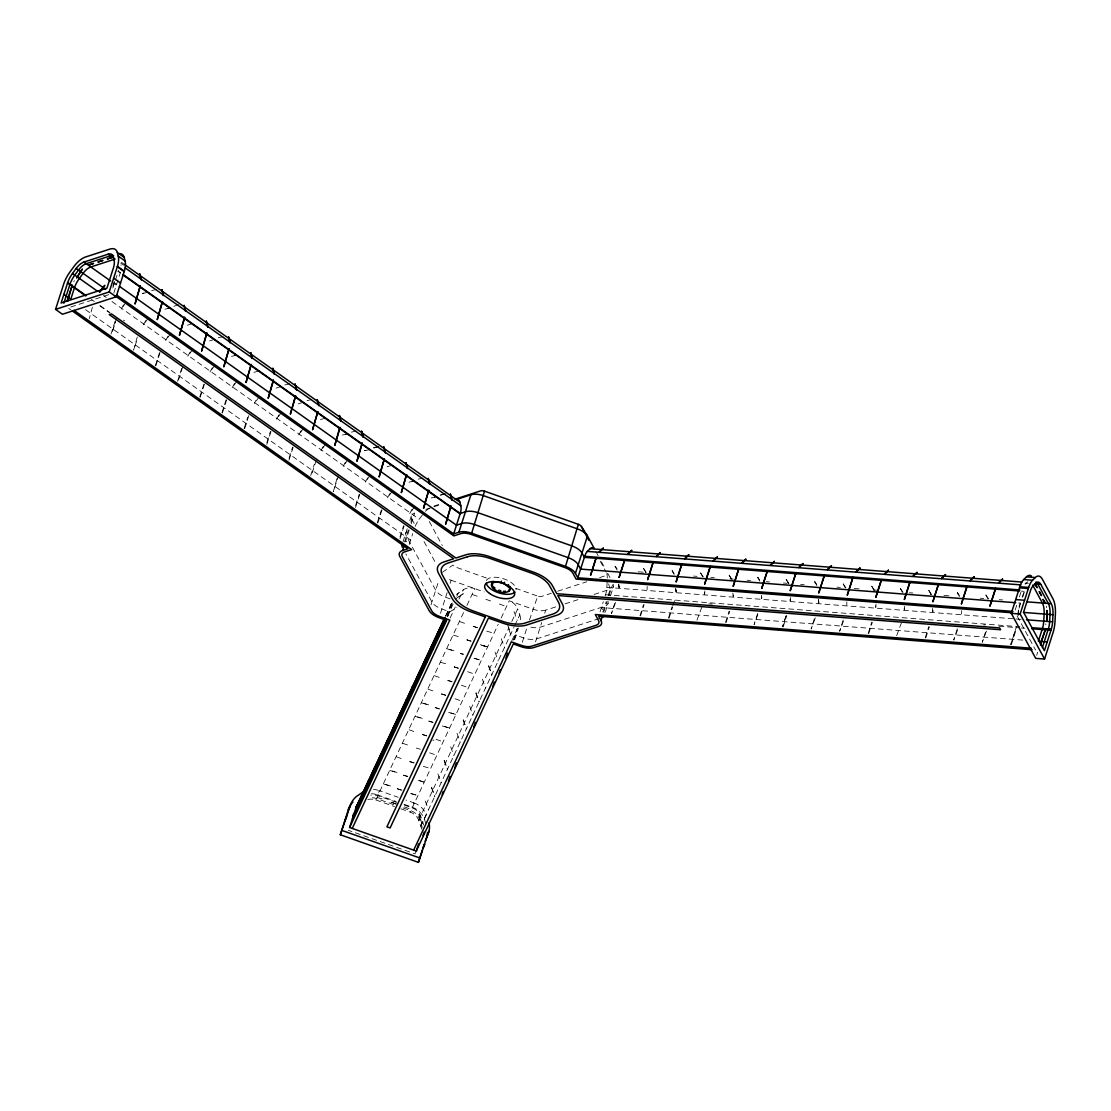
<?xml version="1.0" encoding="UTF-8"?>
<svg xmlns="http://www.w3.org/2000/svg" width="1111" height="1111" viewBox="0 0 1111 1111"><rect width="100%" height="100%" fill="white"/><g stroke="black" fill="none" stroke-linecap="round" stroke-linejoin="round"><path stroke-width="0.75" stroke-dasharray="5 3.75" d="M605.203 595.815L605.537 594.746A12.929 5.069 -85.6 0 0 606.842 587.372L607.231 580.261M618.66 584.261L619.063 587.663L619.313 584.247M618.716 584.205L619.133 587.608M647.185 586.469L647.06 589.76M675.71 588.663L676.113 592.08L676.363 588.649M675.766 588.608L676.182 592.01M704.888 590.858L704.638 594.274L704.305 590.816M732.829 593.01L733.177 596.482L733.413 593.066M761.354 595.218L761.702 598.69L761.938 595.26M790.463 597.468L790.227 600.884L789.879 597.426M818.335 599.69L818.751 603.092L818.988 599.676M818.404 599.621L818.807 603.037M846.86 601.898L846.749 605.189M876.037 604.078L875.801 607.495L875.454 604.037M904.562 606.287L904.326 609.703L903.979 606.245M932.504 608.439L932.851 611.911L933.087 608.495M961.432 614.05L961.626 610.689M1018.023 615.119L1018.509 608.3L1018.079 615.05M1018.676 615.105L1018.44 608.342L1020.023 603.44M113.822 293.026L120.488 272.209M92.394 307.15L89.255 318.663M112.864 286.152L114.405 281.361M112.808 288.082L114.947 281.666M115.461 280.069L118.544 270.473M110.989 334.064L115.1 321.273M116.586 318.413L111.961 332.786L115.641 321.579M151.693 290.582L156.776 289.416M137.278 337.008L133.639 350.118L137.32 338.897M173.871 306.317L178.552 304.65M155.373 365.519L159.47 352.729M155.832 365.838L160.956 349.868M177.566 381.24L181.662 368.463M178.538 379.976L183.148 365.588M218.256 337.772L223.339 336.591M199.744 396.974L203.855 384.184M200.202 397.294L205.341 381.323M221.936 412.695L226.047 399.918M222.394 413.014L227.533 397.044M244.128 428.429L247.725 417.236M244.67 428.721L249.711 412.764M284.833 384.948L289.915 383.767M266.834 442.553L270.417 431.374M266.779 444.469L270.959 431.665M307.011 400.682L312.149 399.349M289.027 458.274L292.61 447.094M288.971 460.204L293.151 447.4M310.691 475.605L314.288 464.426M316.288 459.954L311.247 475.897M351.395 432.137L356.478 430.957M336.994 478.549L333.342 491.659L338.48 475.675M373.588 447.858L378.268 446.205M355.589 505.463L359.186 494.27M355.534 507.38L359.728 494.576M377.268 522.781L381.365 510.005M377.809 523.087L382.851 507.13M399.974 536.919L403.557 525.725M399.918 538.835L404.098 526.031M403.001 541.807L407.32 528.364M409.806 520.615L411.306 515.976M404.487 541.987L408.362 529.919M410.848 522.184L411.834 519.087A13.943 6.652 17.8 0 1 414.681 513.018L411.195 523.864M409.209 530.058L405.446 541.793L410.653 540.099L84.95 309.261M409.251 544.432L412.736 533.613M440.15 495.034L445.233 493.867M430.999 604.856L438.678 580.928M377.379 797.559L384.295 799.503M383.712 784.047L390.572 786.144M440.484 613.341L447.136 592.621M450.108 583.331L451.108 580.234A13.943 6.652 17.8 0 1 446.789 578.289M390.044 770.52L396.905 772.617M396.433 756.841L403.168 759.216M402.765 743.315L409.501 745.689M409.112 729.788L415.833 732.177M447.122 616.272L450.955 604.856M415.389 716.428L422.249 718.525M448.052 616.022L452.566 601.954M421.736 702.902L428.596 704.999M396.405 803.795L390.891 802.17L396.224 804.225M428.11 689.223L434.845 691.597M397.169 788.796L402.737 790.268M434.457 675.696L441.178 678.085M403.515 775.284L407.723 776.27M440.734 662.337L447.65 664.281M414.07 762.743L409.89 761.604L413.889 763.188M447.08 648.81L453.941 650.907M416.236 748.078L420.402 749.217M453.455 635.131L460.315 637.228M426.735 735.704L422.569 734.552L426.555 736.135M459.801 621.605L466.523 623.993M428.86 721.192L433.068 722.178M435.193 707.665L439.414 708.651M404.348 806.933L411.084 809.308M472.467 594.566L479.202 596.94M445.747 695.125L441.581 693.986L445.567 695.569M410.639 793.56L417.542 795.504L410.681 793.407M452.08 681.612L447.914 680.46L451.899 682.043M458.412 668.086L454.246 666.933L458.232 668.516M423.36 766.354L430.221 768.451M460.537 653.574L463.412 654.087M429.693 752.827L436.429 755.216M471.092 641.033L466.926 639.894L470.911 641.478M436.026 739.315L442.761 741.69M477.424 627.521L473.258 626.368L477.244 627.951M423.833 782.13L417.028 779.88L423.888 781.977M442.317 725.941L449.177 728.038M448.65 712.415L455.51 714.526M485.924 599.315L492.659 601.704M455.038 698.736L461.773 701.124M461.371 685.223L468.106 687.598M467.703 671.697L474.439 674.071M473.994 658.323L480.91 660.267L474.05 658.17M487.243 646.755L480.327 644.811L487.187 646.908M486.715 631.131L493.576 633.228M499.394 604.078L506.116 606.453M513.657 639.797L517.254 628.618M513.782 639.839L517.379 628.34M514.712 639.589L518.462 627.923M522.295 642.269L526.975 627.673M529.447 620.007L537.724 596.135A4.222 2.014 17.8 0 0 541.599 596.44L551.278 593.302M535.544 641.811L541.724 622.535M544.709 613.244L545.709 610.147L556.986 606.495M600.037 611.897L603.315 601.69M617.063 568.915L615.063 566.277L617.119 570.318M602.842 612.119L606.217 601.606M608.203 595.413L610.189 589.219A13.943 6.652 17.8 0 0 613.55 584.455M604.106 612.578A13.943 6.652 17.8 0 0 603.801 611.925L607.092 601.648M609.05 595.538L612.536 584.705M605.273 612.092L608.106 603.301M610.592 595.552L613.564 586.261M615.619 602.481L611.425 613.619L614.98 602.37M646.283 572.415L643.588 568.485L645.644 572.526M639.964 615.827L643.505 604.578M640.547 615.869L644.144 604.69M674.113 573.318L672.113 570.693L674.169 574.734M668.489 618.035L672.03 606.773M672.586 605.245L674.71 600.495L673.183 605.287M669.072 618.077L672.669 606.898M700.597 573.054L703.332 576.817M696.972 620.16L701.708 607.495M729.122 575.262L731.857 579.025M725.539 622.438L729.094 611.189M726.122 622.479L729.719 611.3M759.688 579.942L757.688 577.303L759.743 581.345M757.619 613.383L754.063 624.646L758.244 613.508M788.907 583.428L786.213 579.511L788.268 583.539M786.144 615.591L782.547 626.771L786.171 615.661M783.172 626.896L786.769 615.702M816.738 584.344L814.738 581.706L816.793 585.747M815.293 617.91L811.113 629.048L814.669 617.799M843.221 584.067L845.957 587.844M843.193 619.994L839.638 631.256L843.818 620.119M871.746 586.275L874.44 590.205M868.163 633.451L871.718 622.202M868.746 633.506L872.343 622.313M900.271 588.483L903.021 592.246M896.688 635.659L901.382 622.924M931.546 594.454L928.852 590.524L930.907 594.566M925.213 637.867L928.768 626.604M925.81 637.908L929.393 626.729M959.362 595.357L957.376 592.732L959.432 596.774M957.293 628.812L953.738 640.075L957.918 628.923M985.846 595.093L988.596 598.857M986.443 631.131L982.263 642.269L985.818 631.02M1015.176 610.092L1017.495 602.856L1020.44 603.092M1019.37 596.996L1021.606 590.066M1022.064 597.051L1024.717 590.705L1022.703 597.163M1019.065 608.272L1020.606 603.481M1010.76 644.408L1016.398 626.826L1010.788 644.477M1011.385 644.519L1016.509 628.548M1036.688 655.309L1037.66 652.254M445.539 616.188L452.149 602.079M445.733 616.022L451.621 603.467M447.247 616.397L449.441 611.689L441.872 609.009A13.943 6.652 17.8 0 1 431.929 601.954L405.862 553.861M447.247 616.647L453.121 604.092M456.802 596.246L458.274 593.107L463.37 589.747A12.832 11.263 25.1 0 1 474.8 588.622L466.717 605.87M450.136 617.98L455.274 607.009M458.954 599.162L463.37 589.747M463.134 593.899L455.552 599.093M371.518 793.685A18.901 16.582 25.1 0 1 377.421 794.851L379.393 790.657L398.169 797.295M367.838 799.531A12.832 11.263 25.1 0 1 375.796 799.934L463.773 612.147M390.628 785.991L383.767 783.88M396.96 772.464L390.1 770.367M422.305 718.373L415.445 716.276M428.638 704.846L421.777 702.749M453.982 650.754L447.122 648.657M425.902 823.543L424.305 819.043A18.901 16.582 25.1 0 0 411.848 807.03L413.82 802.822L405.987 800.059M449.233 727.886L442.359 725.789M455.566 714.359L448.705 712.262M421.5 829.237A15.568 13.651 25.1 0 0 420.777 826.181L418.666 820.265A12.832 11.263 25.1 0 0 410.209 812.113L498.2 624.326M501.144 618.049L509.227 600.787L532.919 609.161A13.943 6.652 17.8 0 0 545.709 610.147M425.235 800.989L428.527 809.78M431.443 787.741L434.859 796.254M437.901 773.936L441.192 782.727M444.108 760.702L447.525 769.215M463.12 720.122L466.537 728.635M475.786 693.083L479.216 701.596M488.465 666.031L491.881 674.544M501.269 638.714L504.561 647.505M418.889 814.71L421.93 823.668L419.014 814.432M431.693 787.38L434.734 796.531M444.358 760.341L447.4 769.492M450.705 746.814L453.871 755.688M457.038 733.288L460.204 742.162M463.37 719.761L466.412 728.913M469.703 706.249L472.869 715.123M476.05 692.722L479.077 701.874M482.382 679.196L485.549 688.07M488.715 665.67L491.756 674.821M495.048 652.157L498.214 661.017M514.06 611.578L517.226 620.452M418.666 820.265L508.866 627.771M511.796 621.493L517.684 608.953A12.832 11.263 25.1 0 0 510.185 601.162M420.791 826.181L513.907 627.409M514.643 625.84L519.795 614.869L517.684 608.953M424.305 819.043L426.277 814.849A18.901 16.582 25.1 0 0 413.82 802.822M511.796 640.783L518.018 627.159M513.907 639.964L516.115 635.256L523.684 637.936A13.943 6.652 17.8 0 0 536.474 638.922L599.343 618.508M416.278 851.054L414.972 853.859L348.298 830.292M126.043 302.414L121.113 309.302L123.599 304.803M148.235 318.135L143.305 325.037L145.791 320.537M170.427 333.869L165.497 340.758L167.983 336.258M192.62 349.59L187.676 356.492L190.175 351.993M214.812 365.325L209.868 372.213L212.368 367.713M236.99 381.045L232.06 387.947L234.56 383.448M259.182 396.78L254.252 403.668L255.752 400.529M281.375 412.5L276.445 419.402L278.93 414.903M303.567 428.221L298.637 435.123L301.123 430.624M325.759 443.956L320.815 450.858L323.315 446.358M347.937 459.676L343.007 466.578L345.507 462.079M370.13 475.411L365.2 482.313L367.685 477.799M392.322 491.131L387.392 498.034L389.878 493.534M414.514 506.866L409.584 513.768L412.07 509.255M415.167 526.378A18.082 8.763 -54.7 0 1 419.222 519.281L422.916 514.212M1025.175 584.247L1027.022 582.442A13.582 5.319 -85.6 0 1 1027.883 581.775M432.901 740.62L433.79 739.94M442.47 572.29L452.899 565.068A4.222 2.014 17.8 0 0 455.913 567.207L488.993 578.914M455.496 598.954L463.273 593.621M449.288 612.203L456.843 607.564M510.643 634.339L508.005 626.937M108.781 294.665L67.993 307.9L70.826 309.913M169.761 307.983L164.622 309.316L169.705 308.136M191.953 323.718L187.328 325.217M214.145 339.438L209.521 340.938M236.324 355.173L231.199 356.506L236.282 355.326M258.474 371.046L253.891 372.393M280.708 386.614L276.084 388.128M302.9 402.349L298.276 403.849M325.037 418.236L320.468 419.583M347.285 433.804L342.146 435.137L347.229 433.957M374.088 448.025L378.726 446.525M378.67 446.678L373.629 447.705M391.614 465.412L387.031 466.759M413.847 480.98L408.709 482.313L413.792 481.146M423.055 478.133L418.014 479.16M436.04 496.714L430.901 498.047L435.984 496.867M440.664 495.214L445.289 493.701M434.026 506.005L440.414 503.936M425.86 509.394L430.665 507.838M433.901 506.783L441.984 504.158M557.722 591.205L586.747 581.775M599.648 577.595L606.092 575.498A4.222 2.014 17.8 0 0 606.953 573.665M565.055 603.87L577.956 599.676M594.066 594.454L610.189 589.219L608.37 583.122M983.596 624.91L985.443 624.91M1024.981 583.067L1028.425 583.331M1021.259 591.121L1024.217 591.358M638.325 571.804L643.505 572.207M693.583 576.081L697.041 576.345M710.846 577.414L714.304 577.678M729.844 578.887L733.302 579.15M747.12 580.22L750.564 580.484M766.118 581.678L769.562 581.942M783.38 583.011L786.838 583.289M800.656 584.344L804.1 584.622M836.916 587.15L840.374 587.413M854.178 588.483L859.358 588.886M873.177 589.955L876.635 590.219M909.437 592.76L912.895 593.024M943.975 595.427L949.155 595.829M980.249 598.232L983.693 598.496M999.247 599.69L1002.691 599.954M606.842 587.372L1014.385 618.855M1016.107 618.994L1021.287 619.382M605.537 594.746L1019.995 626.771M708.804 603.828L712.262 604.092M998.928 626.243L1019.648 627.84M1021.37 627.979L1024.828 628.243M1022.787 640.103L601.426 607.55L603.801 611.925M515.615 588.316L537.724 596.135M451.108 580.234L484.188 591.941M450.191 598.885L445.636 597.274A13.943 6.652 17.8 0 1 435.693 590.233L406.362 536.113A13.943 6.652 17.8 0 1 408.459 530.336M473.258 626.368L477.299 627.798M466.926 639.894L470.953 641.311M480.383 644.644L487.118 647.033M460.579 653.407L463.231 654.518M454.246 666.933L458.287 668.364M447.914 680.46L451.955 681.89M441.581 693.986L445.608 695.417M435.234 707.499L439.234 709.096M428.902 721.025L432.887 722.608M422.569 734.552L426.61 735.982M409.89 761.604L413.931 763.021M403.557 775.117L407.543 776.7M397.224 788.643L401.21 790.227M377.421 794.851L396.196 801.489M404.029 804.267L411.848 807.03M396.544 802.378L377.768 795.74A12.832 11.263 25.1 0 0 370.768 795.115M404.362 805.142L412.181 807.905A12.832 11.263 25.1 0 1 420.638 816.071L422.749 821.987A15.568 13.651 25.1 0 1 423.472 825.042M390.891 802.17L396.266 804.072M393.655 804.628L376.448 798.531A12.832 11.263 25.1 0 0 369.449 797.92M403.043 807.947L410.876 810.711A12.832 11.263 25.1 0 1 419.333 818.863L421.444 824.779A15.568 13.651 25.1 0 1 422.152 827.848M375.796 799.934L394.572 806.572M400.835 808.794L410.209 812.113M123.515 320.121L124.654 320.871M121.46 262.335L124.293 264.335M120.738 263.085L123.571 265.098M118.072 270.987L120.377 272.612M117.96 271.362L120.252 272.987M114.322 282.708L116.613 284.347M113.461 283.013L116.294 285.013M103.434 295.457L106.267 297.47M111.933 301.484L419.222 519.281M91.546 299.526L94.379 301.539M100.046 305.553L109.961 312.58M99.921 305.928L109.836 312.955M1017.12 615.994L1035.549 649.991M985.901 594.94L987.957 598.968M957.376 592.732L959.473 596.607M928.852 590.524L930.949 594.413M900.327 588.316L902.368 592.357M871.802 586.122L873.843 590.163M843.263 583.914L845.318 587.955M814.738 581.706L816.849 585.594M786.213 579.511L788.324 583.386M757.688 577.303L759.799 581.178M729.163 575.095L731.219 579.137M700.638 572.901L702.694 576.928M672.113 570.693L674.224 574.568M643.588 568.485L645.699 572.373M615.063 566.277L617.174 570.165M595.788 551.334L598.218 555.819M601.468 561.805L605.509 569.276M607.773 573.443L610.022 577.595M600.19 561.166L606.203 572.276M429.277 521.49L442.303 545.529M411.834 519.087L415.903 526.6M424.055 541.626L436.276 564.166M507.727 625.104L510.893 633.978M456.552 594.607A18.651 16.359 25.1 0 1 458.274 593.107M519.795 614.869A15.568 13.651 25.1 0 1 520.226 622.452M425.374 511.338A11.929 5.791 -54.7 0 1 429.374 508.366M606.953 573.998A13.582 5.319 -85.6 0 1 607.273 578.081M486.382 580.581A15.596 7.444 17.8 0 1 502.95 578.567A15.596 7.444 17.8 0 1 516.087 589.719M608.078 601.482A13.943 6.652 17.8 0 1 604.731 606.245L540.238 627.187A13.943 6.652 17.8 0 1 527.447 626.201M373.49 789.477A18.901 16.582 25.1 0 1 379.393 790.657M1045.895 623.813A19.012 7.458 -85.6 0 1 1045.784 624.757M1046.326 606.203A19.651 7.708 -85.6 0 1 1046.465 607.661M73.743 281.736A24.15 11.707 -54.7 0 1 74.354 280.666M120.96 264.89A18.484 8.971 -54.7 0 1 121.085 265.432M142.486 293.429L147.527 292.415L142.486 293.429M364.38 450.705L369.421 449.691L364.38 450.705"/><path stroke-width="1.5" d="M1052.603 621.813L1052.978 614.702A13.582 5.319 -85.6 0 0 1051.27 603.717L1040.743 584.289A13.582 5.319 -85.6 0 0 1035.869 583.122L1033.105 585.844A12.929 5.069 -85.6 0 0 1030.452 590.746L1023.564 612.23L1044.396 650.671L1051.298 629.187A12.929 5.069 -85.6 0 0 1052.603 621.813L1026.467 619.785M454.982 499.2L480.674 490.868A4.222 2.014 17.8 0 1 484.549 491.159L471.675 533.197A13.943 6.652 17.8 0 0 458.885 532.211L453.677 533.905L116.655 295.026M484.549 491.159L578.359 524.336L565.485 566.374A13.943 6.652 17.8 0 1 575.429 573.415L577.803 577.789L1012.982 611.411M351.631 803.545A24.72 21.678 25.1 0 0 348.687 808.697L340.299 834.75L418.403 862.358L429.193 830.306A21.664 18.998 25.1 0 0 429.013 822.876M509.657 590.372L509.866 586.455C511.838 597.954 486.965 591.219 492.52 581.914L493.256 581.359L492.062 583.303M492.52 581.914L492.451 587.413M55.55 309.372L109.239 291.943L117.613 265.807A24.553 11.915 -54.7 0 0 118.391 256.794L117.322 252.503A18.012 8.735 -54.7 0 0 109.808 249.114L85.547 256.988A18.012 8.735 -54.7 0 0 73.854 266.612L69.465 272.653A24.15 11.707 -54.7 0 0 63.952 283.249L55.55 309.372L62.438 314.26L116.127 296.831L124.501 270.681A24.553 11.915 -54.7 0 0 125.279 261.682L124.21 257.391A18.012 8.735 -54.7 0 0 119.349 253.53M453.677 533.905L460.357 513.088A18.484 8.971 -54.7 0 0 460.815 505.769L459.898 502.2A11.929 5.791 -54.7 0 0 457.218 499.672M67.549 282.986L61.105 303.025L106.934 288.138L113.6 267.334A18.484 8.971 -54.7 0 0 114.072 260.016L113.155 256.447A11.929 5.791 -54.7 0 0 108.184 254.183L83.908 262.071A11.929 5.791 -54.7 0 0 76.159 268.445L72.479 273.514A18.082 8.763 -54.7 0 0 67.799 282.208L67.549 282.986L85.755 295.901M63.869 303.206L70.104 283.833A18.082 8.763 -54.7 0 1 74.77 275.139L78.464 270.084A11.929 5.791 -54.7 0 1 86.2 263.696L110.475 255.822A11.929 5.791 -54.7 0 1 113.697 255.794M67.118 301.012L72.257 285.027L67.577 301.331M602.398 616.258L601.009 620.605A13.943 6.652 17.8 0 1 598.176 626.66L533.683 647.602A13.943 6.652 17.8 0 1 520.892 646.616L513.324 643.936L416.278 851.054L349.618 827.487L446.664 620.369L439.081 617.688A13.943 6.652 17.8 0 1 429.138 610.647L399.807 556.528A13.943 6.652 17.8 0 1 402.654 550.473L404.515 544.682M340.299 834.75L350.659 804.503A24.72 21.678 25.1 0 1 356.409 796.49L362.547 792.31A18.901 16.582 25.1 0 1 364.991 790.976M352.659 816.738L353.701 813.502M349.618 827.487L356.298 806.753A18.651 16.359 25.1 0 1 359.52 801.739M362.13 794.129L356.492 811.71M368.477 780.602L362.825 798.184M374.81 767.09L369.171 784.658M381.142 753.564L375.504 771.131M387.475 740.037L381.837 757.619M393.822 726.511L388.17 744.092M400.154 712.998L394.502 730.566M458.885 532.211L470.911 494.756A13.943 6.652 17.8 0 1 483.702 495.742L577.512 528.919A13.943 6.652 17.8 0 1 587.455 535.96L594.232 548.459M406.487 699.472L400.849 717.039M412.695 686.223L407.057 703.805L412.82 685.945M419.166 672.419L413.514 690M425.499 658.906L419.847 676.474M431.832 645.38L426.193 662.948M438.165 631.853L432.526 649.435M444.372 618.605L438.859 635.909L444.497 618.327L356.187 807.072M446.219 619.188L445.192 622.382M491.381 584.761L492.034 582.581M491.465 585.608L491.909 584.205M491.826 586.497L492.27 585.094M493.312 588.316L493.77 586.927M494.409 589.191L494.867 587.802M492.798 582.747L496.311 581.928L500.978 582.511L501.422 581.122M498.672 591.344L499.117 589.955M416.278 851.054L418.597 843.818M500.269 591.844L500.714 590.441M424.18 832.083L423.027 835.555M509.421 587.858L504.116 583.622L504.561 582.22M503.45 592.385L503.894 590.996M418.403 862.358L422.333 850.123M424.235 844.193L422.819 848.596L424.791 844.402M425.166 841.263L428.957 831.389M504.936 592.427L505.38 591.024M507.921 586.039L508.38 584.636L508.796 586.941M443.192 791.518L442.164 794.712M508.435 591.607L508.894 590.205M509.782 588.747L510.227 587.358M509.185 591.052L510.31 588.205M450.038 776.395L448.497 781.186M454.83 767.659L456.371 762.868M475.383 722.303L473.841 727.094M494.256 682.001L492.853 686.515M500.214 669.808L499.061 673.28M505.908 658.156L507.574 653.087M575.429 573.415L587.455 535.96L581.386 526.475A4.222 2.014 17.8 0 0 578.359 524.336M577.803 577.789L584.705 556.305A12.929 5.069 -85.6 0 1 587.344 551.403L590.108 548.681A13.582 5.319 -85.6 0 1 593.913 548.417M1026.467 576.845L1035.327 577.526A19.651 7.708 -85.6 0 1 1042.368 579.206L1052.895 598.635A19.651 7.708 -85.6 0 1 1055.381 614.522L1054.992 621.632A19.012 7.458 -85.6 0 1 1053.089 632.492L1044.562 659.045L1035.702 658.365L1011.288 613.328L1019.815 586.761A19.012 7.458 -85.6 0 1 1023.703 579.553L1026.467 576.845A19.651 7.708 -85.6 0 1 1031.411 575.984M1044.562 659.045L1020.148 614.008L1028.675 587.441A19.012 7.458 -85.6 0 1 1032.563 580.248L1035.327 577.526M1040.34 643.491L1045.548 629.145L1040.424 645.13M1042.382 647.546L1048.34 628.965A12.929 5.069 -85.6 0 0 1049.645 621.577L1050.034 614.466A13.582 5.319 -85.6 0 0 1048.312 603.481L1037.785 584.053A13.582 5.319 -85.6 0 0 1035.924 582.081M348.535 809.141L350.507 804.947M348.382 809.572L350.354 805.378M344.716 820.987L346.688 816.779M356.048 807.447L445.011 617.591M352.409 818.807L445.775 619.535M352.229 828.417L449.83 620.091L439.65 616.48A11.166 5.333 17.8 0 1 431.679 610.842L402.349 556.722A11.166 5.333 17.8 0 1 404.626 551.875L411.625 549.598L74.034 310.33M413.667 850.137L511.282 641.811L521.462 645.408A11.166 5.333 17.8 0 0 531.711 646.199L596.19 625.257A11.166 5.333 17.8 0 0 598.468 620.41L595.288 614.536L1031.272 648.213M426.582 836.861L428.554 832.667M99.434 291.804L104.851 285.319L99.893 292.124M456.524 499.436L470.911 494.756M402.654 550.473L407.862 548.778L72.243 310.913M1023.703 579.553L1032.563 580.248M590.108 548.681L1021.842 582.039M1040.743 584.289L1034.535 583.817L1037.23 587.747L1035.119 583.858M587.344 551.403L1020.801 584.886M1019.815 586.761L1028.675 587.441M1019.467 587.83L1028.328 588.511M584.705 556.305L1019.87 589.927M1019.537 590.996L584.358 557.375L581.983 553A13.943 6.652 17.8 0 0 572.04 545.959L478.23 512.782A13.943 6.652 17.8 0 0 465.44 511.796L460.232 513.49L123.21 274.625M1015.704 599.565L1024.564 600.246M1026.87 601.829L1051.27 603.717M1015.76 602.717L580.595 569.096L578.22 564.735A13.943 6.652 17.8 0 0 568.276 557.68L474.466 524.517A13.943 6.652 17.8 0 0 461.676 523.531L456.468 525.211L119.446 286.346M1023.398 612.411L1052.978 614.702M1012.065 612.772L576.081 579.095L572.901 573.22A11.166 5.333 17.8 0 0 564.93 567.568L471.106 534.405A11.166 5.333 17.8 0 0 460.871 533.613L453.871 535.891L114.85 295.609M1011.288 613.328L1020.148 614.008M1032.077 627.701L1051.298 629.187M1031.744 628.77L1050.95 630.256M1047.187 641.991L1038.327 641.311L1042.437 628.507A12.929 5.069 -85.6 0 0 1043.743 621.118L1044.132 614.008A13.582 5.319 -85.6 0 0 1042.41 603.023L1032.688 585.094M1032.091 649.727L598.648 616.23L601.009 620.605M500.978 582.511L504.116 583.622M471.675 533.197L565.485 566.374M342.271 830.542L420.361 858.164M117.322 252.503L124.21 257.391M118.238 256.113L125.126 261.002M124.293 264.335L459.898 502.2M108.184 254.183L115.072 259.071L90.796 266.959A11.929 5.791 -54.7 0 0 83.061 273.334L79.367 278.403A18.082 8.763 -54.7 0 0 74.687 287.082L70.785 299.22L63.896 294.332M125.21 267.904L460.815 505.769M117.447 266.321L124.335 271.209M117.322 266.765L124.21 271.653M123.085 275L460.121 513.865M113.655 278.181L120.543 283.069M83.908 262.071L110.628 281M76.159 268.445L105.712 289.388M109.239 291.943L116.127 296.831M72.479 273.514L97.782 291.443M67.674 282.597L85.894 295.512M1045.645 603.273L1042.951 599.343L1045.048 603.217M581.386 526.475L588.899 540.349M514.976 592.066A15.596 7.444 17.8 0 1 499.186 592.996A15.596 7.444 17.8 0 1 486.187 583.219M402.293 547.195A13.943 6.652 17.8 0 1 402.557 543.682M603.842 616.077A13.943 6.652 17.8 0 1 602.954 616.98M352.27 802.781A24.72 21.678 25.1 0 1 352.951 802.045M427.499 832.417A21.664 18.998 25.1 0 1 427.235 834.514M1046.965 610.536L1047.02 620.66L1046.965 610.536M140.264 285.874L135.084 303.775L140.264 285.874M162.456 301.609L157.276 319.51L162.456 301.609M184.648 317.329L179.468 335.23L184.648 317.329M206.84 333.064L201.66 350.965L206.84 333.064M229.033 348.785L223.839 366.686L229.033 348.785M251.211 364.519L246.031 382.42L251.211 364.519M273.403 380.24L268.223 398.141L273.403 380.24M295.595 395.974L290.415 413.875L295.595 395.974M317.788 411.695L312.608 429.596L317.788 411.695M339.98 427.429L334.786 445.33L339.98 427.429M362.158 443.15L356.978 461.051L362.158 443.15M384.35 458.871L379.17 476.772L384.35 458.871M406.543 474.605L401.363 492.506L406.543 474.605M428.735 490.326L423.555 508.227L428.735 490.326M450.927 506.06L445.733 523.961L450.927 506.06M596.232 557.597L590.594 575.179L596.232 557.597M624.757 559.805L619.119 577.373L624.757 559.805M653.282 561.999L647.644 579.581L653.282 561.999M681.807 564.207L676.168 581.789L681.807 564.207M710.332 566.416L704.693 583.983L710.332 566.416M738.871 568.624L733.218 586.191L738.871 568.624M767.395 570.818L761.743 588.399L767.395 570.818M795.92 573.026L790.268 590.608L795.92 573.026M824.445 575.234L818.793 592.802L824.445 575.234M852.97 577.428L847.318 595.01L852.97 577.428M881.495 579.636L875.843 597.218L881.495 579.636M910.02 581.845L904.382 599.412L910.02 581.845M938.545 584.039L932.907 601.62L938.545 584.039M967.07 586.247L961.432 603.828L967.07 586.247M995.595 588.455L989.957 606.023L995.595 588.455M485.271 616.924L386.906 826.848L390.1 827.973L488.451 618.049L502.727 623.104A26.275 12.54 17.8 0 0 526.836 624.965L556.917 615.202A26.275 12.54 17.8 0 0 562.263 603.773L557.805 595.538L1000.608 629.756L999.608 627.909L556.805 593.705L552.334 585.469A26.275 12.54 17.8 0 0 533.586 572.179L489.84 556.708A26.275 12.54 17.8 0 0 465.731 554.847L455.913 558.028L111.461 313.899L109.281 314.607L453.732 558.75L443.914 561.93A26.275 12.54 17.8 0 0 438.553 573.359L452.233 598.593A26.275 12.54 17.8 0 0 470.981 611.883L485.271 616.924M82.2 269.265L76.715 277.764L82.2 269.265M603.204 548.181L599.287 552.028L603.204 548.181M631.728 550.389L627.812 554.236L631.728 550.389M660.253 552.598L656.337 556.444L660.253 552.598M688.778 554.792L684.862 558.639L688.778 554.792M717.317 557L713.387 560.847L717.317 557M745.842 559.208L741.912 563.055L745.842 559.208M774.367 561.402L770.437 565.249L774.367 561.402M802.892 563.61L798.962 567.457L802.892 563.61M831.417 565.818L827.487 569.665L831.417 565.818M859.942 568.027L856.012 571.873L859.942 568.027M888.467 570.221L884.537 574.068L888.467 570.221M916.992 572.429L913.061 576.276L916.992 572.429M945.517 574.637L941.586 578.484L945.517 574.637M974.041 576.831L970.111 580.678L974.041 576.831M1002.566 579.039L998.636 582.886L1002.566 579.039M93.477 263.488L88.852 264.987L93.477 263.488M102.726 260.474L98.101 261.974L102.726 260.474M111.989 257.474L107.364 258.974L111.989 257.474M467.481 556.75L448.011 563.069A27.497 13.124 17.8 0 0 442.4 575.026L454.524 597.399A27.497 13.124 17.8 0 0 474.147 611.3L502.491 621.327A24.636 11.763 17.8 0 0 525.086 623.063L552.82 614.064A27.497 13.124 17.8 0 0 558.416 602.106L549.556 585.761A24.636 11.763 17.8 0 0 531.988 573.304L490.09 558.486A24.636 11.763 17.8 0 0 467.481 556.75M1039.327 591.621L1041.438 595.51L1039.327 591.621M139.764 273.986L141.236 279.736L139.764 273.986M161.956 289.707L163.428 295.47L161.956 289.707M184.148 305.442L185.62 311.191L184.148 305.442M206.327 321.162L207.813 326.926L206.327 321.162M228.519 336.897L230.005 342.646L228.519 336.897M250.711 352.618L252.197 358.381L250.711 352.618M272.903 368.352L274.375 374.101L272.903 368.352M295.095 384.073L296.568 389.836L295.095 384.073M317.288 399.807L318.76 405.557L317.288 399.807M339.466 415.528L340.952 421.291L339.466 415.528M361.658 431.262L363.144 437.012L361.658 431.262M383.85 446.983L385.323 452.746L383.85 446.983M406.043 462.718L407.515 468.467L406.043 462.718M428.235 478.438L429.707 484.202L428.235 478.438M450.413 494.159L451.899 499.922L450.413 494.159M489.562 593.441A15.596 7.444 17.8 0 0 514.351 595.357A15.596 7.444 17.8 0 0 495.075 581.692A15.596 7.444 17.8 0 0 489.562 593.441"/></g></svg>
